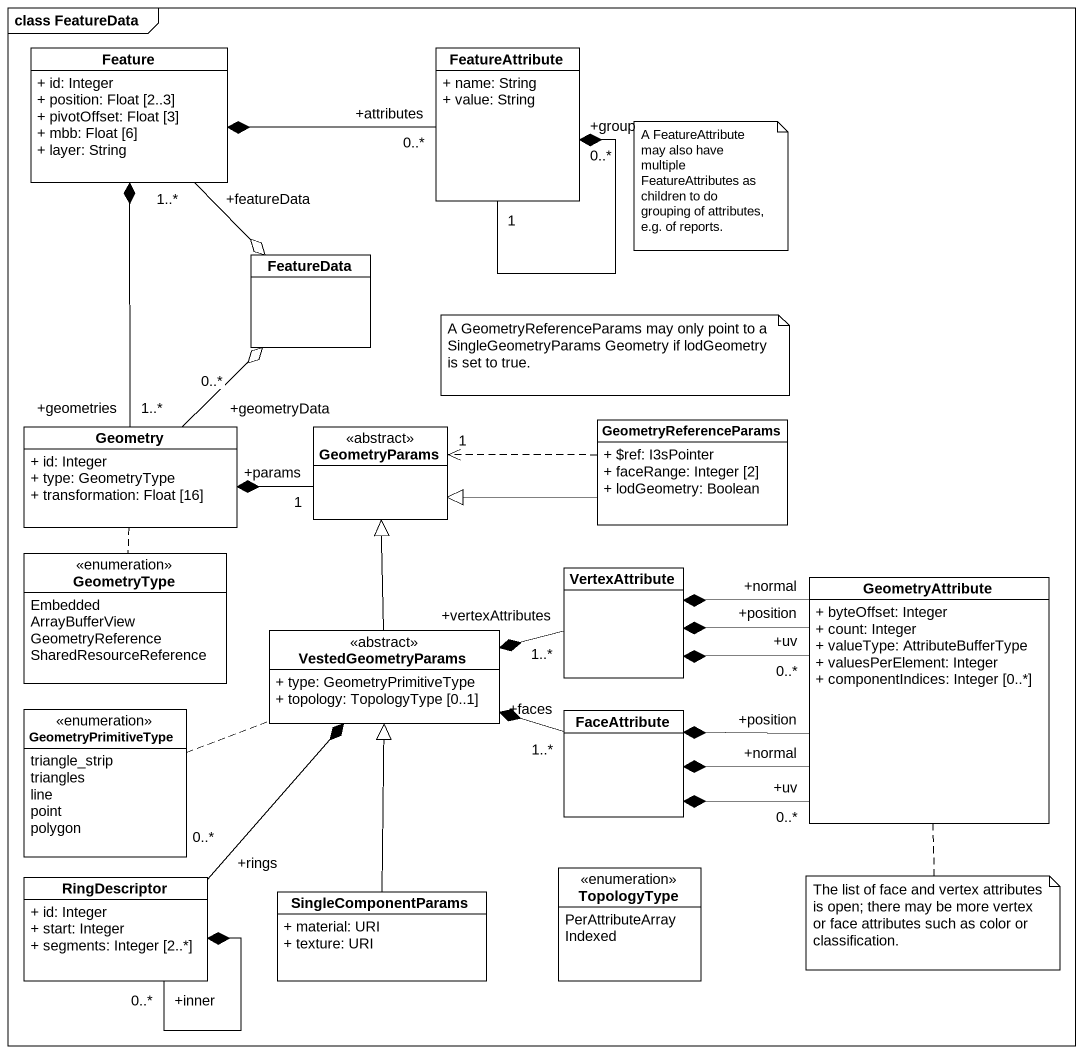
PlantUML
@startuml
mainframe class FeatureData
hide circle
hide empty members
skinparam classAttributeIconSize 0
class Feature {
  + id: Integer
  + position: Float [2..3]
  + pivotOffset: Float [3]
  + mbb: Float [6]
  + layer: String
}
class FeatureAttribute {
  + name: String
  + value: String
}
class FeatureData
class Geometry {
  + id: Integer
  + type: GeometryType
  + transformation: Float [16]
}
class GeometryParams <<abstract>>
class GeometryReferenceParams {
  + ~$ref: I3sPointer
  + faceRange: Integer [2]
  + lodGeometry: Boolean
}
enum GeometryType {
  Embedded
  ArrayBufferView
  GeometryReference
  SharedResourceReference
}
class VertexAttribute
class GeometryAttribute {
  + byteOffset: Integer
  + count: Integer
  + valueType: AttributeBufferType
  + valuesPerElement: Integer
  + componentIndices: Integer [0..*]
}
class VestedGeometryParams <<abstract>> {
  + type: GeometryPrimitiveType
  + topology: TopologyType [0..1]
}
enum GeometryPrimitiveType {
  triangle_strip
  triangles
  line
  point
  polygon
}
class FaceAttribute
class RingDescriptor {
  + id: Integer
  + start: Integer
  + segments: Integer [2..*]
}
class SingleComponentParams {
  + material: URI
  + texture: URI
}
enum TopologyType {
  PerAttributeArray
  Indexed
}
Feature "+featureData\n1..*" --o FeatureData
FeatureAttribute "+attributes\n0..*" -left-* Feature
FeatureAttribute "1" --* "+group\n0..*" FeatureAttribute
Geometry "+geometries\n1..*" -up-* Feature
Geometry "+geometryData\n0..*" -up-o FeatureData
Geometry .. GeometryType
GeometryParams "+params\n1" -left-* Geometry
GeometryReferenceParams .left.> "1" GeometryParams
GeometryReferenceParams -left-|> GeometryParams
VertexAttribute "+vertexAttributes\n1..*" -left-* VestedGeometryParams
GeometryAttribute "+position" -left-* VertexAttribute
GeometryAttribute "+normal" -left-* VertexAttribute
GeometryAttribute "+uv\n0..*" -left-* VertexAttribute
GeometryAttribute "+position" -left-* FaceAttribute
GeometryAttribute "+normal" -left-* FaceAttribute
GeometryAttribute "+uv\n0..*" -left-* FaceAttribute
VestedGeometryParams -up-|> GeometryParams
GeometryPrimitiveType .right. VestedGeometryParams
FaceAttribute "+faces\n1..*" -left-* VestedGeometryParams
RingDescriptor "+rings\n0..*" -up-* VestedGeometryParams
RingDescriptor "+inner\n0..*" --* RingDescriptor
SingleComponentParams -up-|> VestedGeometryParams
note as N1
  A FeatureAttribute may also have multiple FeatureAttributes as children to do grouping of attributes, e.g. of reports.
end note
note as N2
  A GeometryReferenceParams may only point to a SingleGeometryParams Geometry if lodGeometry is set to true.
end note
note bottom of GeometryAttribute : The list of face and vertex attributes is open; there may be more vertex or face attributes such as color or classification.
@enduml
